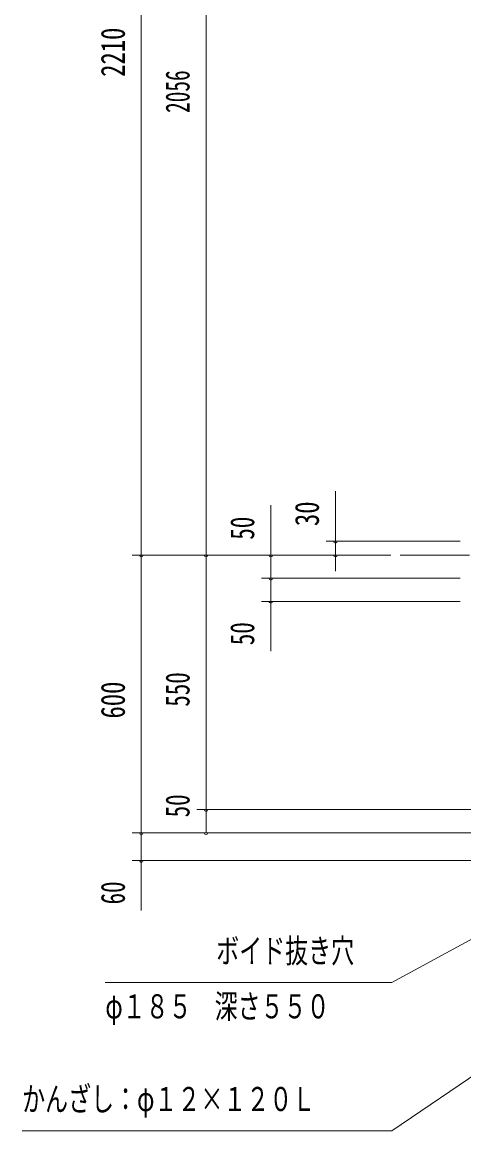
# Model space of a CAD drawing. Units: millimetres, scale not verified, with parts at other scales. Extents: x -23102 to 23102, y -10150 to 10150.
# Drawn here: x 11346 to 13735, y -1465 to 4524 of the extents above; entities that cross this region are included whole.
import ezdxf
from ezdxf.enums import TextEntityAlignment as Align

# ---------------------------------------------------------------- set-up
doc = ezdxf.new("R2010")
doc.units = ezdxf.units.MM
doc.header["$LTSCALE"] = 40
doc.layers.add('0-6_2-0BOLD', color=7, linetype='Continuous', lineweight=18)
doc.layers.add('0-A_2-5DIM', color=3, linetype='Continuous', lineweight=18)
doc.styles.add('ＭＳ ゴシック', font='')
doc.styles.get('ＭＳ ゴシック').set_extended_font_data('MS Gothic')

msp = doc.modelspace()

# ---------------------------------------------------------------- linework, layer by layer
at = {"layer": '0-6_2-0BOLD'}
msp.add_line((13390.45, 1644.93), (13765.46, 1644.93), dxfattribs=at)
at = {"layer": '0-A_2-5DIM'}
for p, q in [((11990.45, 7169.93), (11990.45, 99.94)), ((12340.45, 519.94), (12340.45, 7169.93)), ((13040.45, 1557.96), (13040.45, 1989.93)), ((12690.45, 1914.93), (12690.45, 1124.93)), ((13715.46, 1719.93), (12990.45, 1719.93)), ((13050.45, 1719.93), (13030.45, 1719.93)), ((13340.45, 1644.93), (11940.45, 1644.93)), ((12000.45, 1644.93), (11980.45, 1644.93)), ((11990.45, 1644.93), (11990.45, 144.93)), ((12350.45, 1644.93), (12330.45, 1644.93)), ((12340.45, 1644.93), (12340.45, 269.93)), ((12700.45, 1644.93), (12680.45, 1644.93)), ((13050.45, 1644.93), (13030.45, 1644.93)), ((13715.46, 1519.93), (12640.45, 1519.93)), ((12700.45, 1519.93), (12680.45, 1519.93)), ((12640.45, 1394.93), (13715.46, 1394.93)), ((12700.45, 1394.93), (12680.45, 1394.93)), ((13345.74, -664.78), (16083.7, 822.13)), ((16258.96, 514.62), (13345.74, -1465.35)), ((12290.45, 269.93), (15190.46, 269.93)), ((12350.45, 269.93), (12330.45, 269.93)), ((12340.45, 269.93), (12340.45, 144.93)), ((11940.45, 144.93), (15190.46, 144.93)), ((12000.45, 144.93), (11980.45, 144.93)), ((11990.45, 144.93), (11990.45, -5.07)), ((12350.45, 144.93), (12330.45, 144.93)), ((11940.45, -5.07), (15190.46, -5.07)), ((12000.45, -5.07), (11980.45, -5.07)), ((11990.45, -5.07), (11990.45, -275.07)), ((11795.74, -664.78), (13345.74, -664.78)), ((13345.74, -1465.35), (11345.74, -1465.35))]:
    msp.add_line(p, q, dxfattribs=at)
for centre in [(13040.45, 1719.93), (11990.45, 1644.93), (12340.45, 1644.93), (12690.45, 1644.93), (13040.45, 1644.93), (12690.45, 1519.93), (12690.45, 1394.93), (12340.45, 269.93), (11990.45, 144.93), (12340.45, 144.93), (11990.45, -5.07)]:
    msp.add_arc(centre, 10, 180, 0, dxfattribs=at)

# ---------------------------------------------------------------- texts
at = {"layer": '0-A_2-5DIM', "color": 7, "style": 'ＭＳ ゴシック'}
for s, width, p in [('2210', 0.75, (11940.45, 4228.34)), ('2056', 0.65, (12290.45, 4033.27)), ('30', 0.75, (12990.45, 1801.62)), ('50', 0.7, (12640.45, 1728.21)), ('50', 0.7, (12640.45, 1158.21)), ('550', 0.7, (12290.45, 825.93)), ('600', 0.75, (11940.45, 762.07)), ('50', 0.7, (12290.45, 228.21)), ('60', 0.7, (11940.45, -242.18))]:
    msp.add_text(s, height=130.2, rotation=90, dxfattribs=dict(at, width=width)).set_placement(p, align=Align.BOTTOM_LEFT)
at = {"layer": '0-A_2-5DIM', "color": 7, "style": 'ＭＳ ゴシック', "width": 0.7}
for s, p in [('ボイド抜き穴', (12395.74, -597.01)), ('φ１８５\u3000深さ５５０', (11795.75, -897.01)), ('かんざし：φ１２×１２０Ｌ', (11345.74, -1397.58))]:
    msp.add_text(s, height=130.2, dxfattribs=at).set_placement(p, align=Align.BOTTOM_LEFT)

doc.saveas('drawing.dxf')
